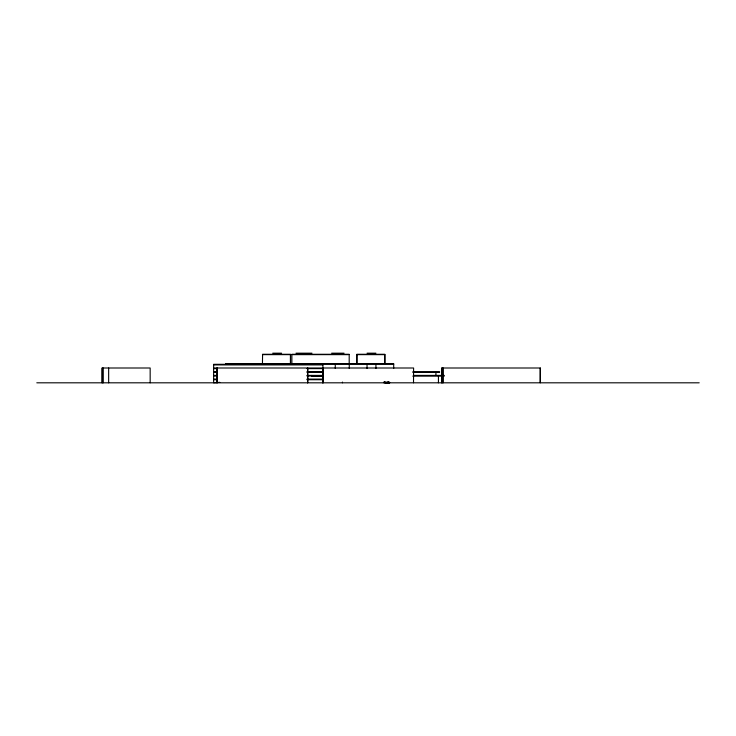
<?xml version="1.0" encoding="UTF-8"?>
<svg xmlns="http://www.w3.org/2000/svg" width="736" height="736" viewBox="0 0 736 736"><rect width="100%" height="100%" fill="white"/><g stroke="black" fill="none" stroke-linecap="round" stroke-linejoin="round"><path stroke-width="1.1" d="M290.564 363.529L290.564 354.642L262.448 354.642M349.195 363.529L349.195 354.642L291.879 354.642L291.879 363.529M384.9 363.529L384.9 354.642L356.794 354.642L356.794 363.529M219.806 382.343L213.633 382.812L213.633 364.302L393.696 364.302M272.706 353.188L281.584 353.188M295.992 353.188L311.99 353.188M331.623 353.188L344.062 353.188M367.043 353.188L375.93 353.188M262.448 354.274L290.564 354.274M291.879 354.274L349.195 354.274M356.794 354.274L384.9 354.274M225.566 363.556L393.696 363.556L393.696 368.442M229.512 363.924L280.462 363.924M213.633 364.918L322.911 364.918M213.633 368L413.604 368L413.512 382.812M540.261 368L540.261 382.812L540.298 368L441.72 368L441.72 382.812M213.633 368.616L217.046 368.616M306.976 368.616L322.911 368.616M213.633 371.698L217.046 371.698M306.976 371.698L322.911 371.698M412.85 371.698L439.622 371.698M213.633 372.324L217.046 372.324M306.976 372.324L322.911 372.324M412.896 372.444L439.64 372.444M213.633 375.406L217.046 375.406M306.976 375.406L323.159 375.406M413.43 375.406L444.222 375.406M213.633 376.022L217.046 376.022M306.976 376.022L322.911 376.022M323.159 376.142L311.806 376.142L311.806 375.406M412.767 376.142L444.222 376.142M213.633 379.104L217.046 379.104M306.976 379.104L322.911 379.104M213.633 379.721L217.046 379.721M306.976 379.721L322.911 379.721M384.845 382.398L386.161 382.812M388.562 382.398L389.197 382.398M385.314 382.6L386.63 382.6M36.8 382.812L699.2 382.812M443.228 368L443.228 382.812M442.584 368L442.584 382.812M441.867 368L441.867 382.812M438.435 376.142L438.435 382.812M435.924 372.444L435.924 375.553M389.694 382.812L387.072 382.812M389.556 382.186L389.556 382.812M389.105 382.186L389.197 382.812M388.7 382.186L388.7 382.812M388.562 382.186L388.562 382.812M388.203 381.984L388.203 382.812M388.065 381.984L388.065 382.812M387.798 382.186L387.798 382.812M387.716 381.984L387.633 382.812M386.63 382.186L386.63 382.812M386.345 382.186L386.345 382.812M385.682 382.186L385.682 382.812M385.213 381.984L385.213 382.812M384.845 382.186L384.845 382.812L384.744 381.984M384.744 354.642L384.753 363.529M384.376 381.984L384.376 382.812M383.898 381.984L383.898 382.812M375.93 364.302L375.93 368.442M367.043 364.302L367.043 368.442M356.932 354.642L356.932 363.529M349.269 363.556L349.269 368.442M342.461 382.067L342.461 382.812M335.266 363.556L335.266 368.442M323.049 368L323.049 382.812M322.911 364.302L322.911 382.812M322.828 368L322.828 382.812M307.74 368L307.74 382.812M307.639 368L307.639 382.812M290.407 354.642L290.407 363.529M278.245 363.556L278.245 364.302M262.586 354.642L262.448 363.529M254.932 363.556L254.932 364.302M253.046 363.556L253.046 364.302M249.863 363.556L249.863 364.302M230.028 363.556L230.028 364.302M227.764 363.556L227.764 364.302M217.175 368L217.175 382.812M216.954 368L216.954 382.812M150.162 382.812L150.162 368L102.102 368L102.102 382.812M108.652 368L108.652 382.812M103.261 368L103.261 382.812M102.249 368L102.249 382.812"/></g></svg>
